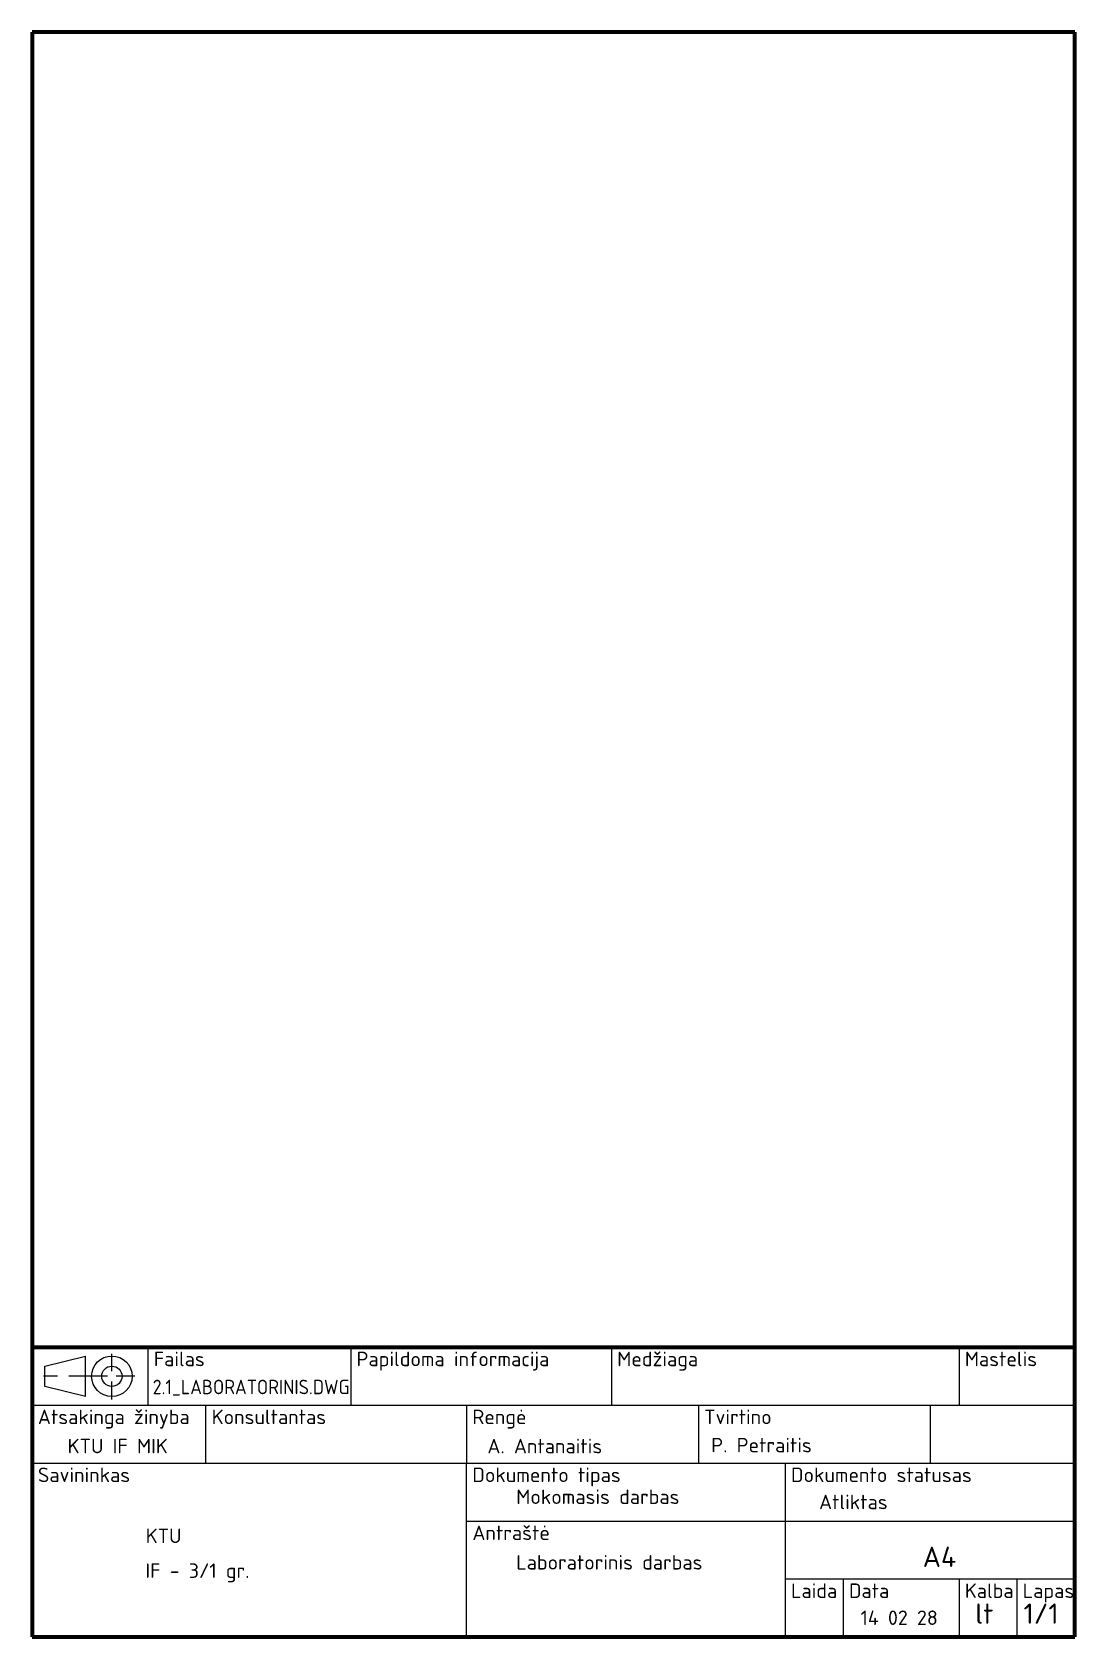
# Model space of a CAD drawing. Header units: millimetres. Extents: x 15 to 195, y 10 to 287.
import ezdxf

# ---------------------------------------------------------------- set-up
doc = ezdxf.new("R2010")
doc.units = ezdxf.units.MM
doc.layers.add('Lenteles_blokas', color=250, linetype='Continuous', lineweight=70)
doc.layers.add('Lenteles_tekstas', color=250, linetype='Continuous')
doc.styles.add('ACISOTS', font='isocpeur.ttf')
doc.styles.add('LTISOTS', font='isocpeur.ttf')

# ---------------------------------------------------------------- blocks, each defined once
blk = doc.blocks.new('A$C0A976301')
at = {"layer": 'Lenteles_blokas'}
for p, q in [((180, 277), (0, 277)), ((0, 277), (0, 0)), ((180, 0), (180, 277)), ((0, 50), (180, 50)), ((0, 0), (180, 0))]:
    blk.add_line(p, q, dxfattribs=at)
at = {"layer": 'Lenteles_blokas', "lineweight": -3}
for p, q in [((20, 50), (20, 40)), ((55, 50), (55, 40)), ((100, 50), (100, 40)), ((160, 50), (160, 40)), ((2.22, 46.73), (9.22, 48.48)), ((9.22, 41.48), (9.22, 48.48)), ((13.77, 45.89), (13.77, 48.87)), ((4.38, 44.98), (1.94, 44.98)), ((2.22, 43.23), (2.22, 46.73)), ((13, 44.98), (6.32, 44.98)), ((17.74, 44.98), (14.54, 44.98)), ((9.22, 41.48), (2.22, 43.23)), ((13.77, 40.99), (13.77, 44.09)), ((0, 40), (180, 40)), ((30, 30), (30, 40)), ((75, 40), (75, 30)), ((115, 40), (115, 30)), ((155, 40), (155, 30)), ((0, 30), (180, 30)), ((75, 0), (75, 30)), ((130, 30), (130, 0)), ((75, 20), (180, 20)), ((130, 10), (180, 10)), ((140, 10), (140, 0)), ((160, 10), (160, 0)), ((170, 10), (170, 0))]:
    blk.add_line(p, q, dxfattribs=at)
for radius in [3.5, 1.75]:
    blk.add_circle((13.77, 44.98), radius, dxfattribs=at)
at = {"style": 'LTISOTS'}
for s, p in [('A4', (153.73, 12.07)), ('lt', (162.79, 2.27)), ('1/1', (171.15, 2.27))]:
    blk.add_text(s, height=3.5, dxfattribs=at).set_placement(p)
at = {"layer": 'Lenteles_blokas', "lineweight": -3, "style": 'ACISOTS'}
for s, p in [('Failas', (21, 46.72)), ('Papildoma informacija', (56, 46.72)), ('Medžiaga', (101, 46.72)), ('Mastelis', (161, 46.72)), ('Atsakinga žinyba', (1, 36.72)), ('Konsultantas', (31, 36.72)), ('Rengė', (76, 36.72)), ('Tvirtino', (116, 36.72)), ('Savininkas', (1, 26.72)), ('Dokumento tipas', (76, 26.72)), ('Dokumento statusas', (131, 26.72)), ('Antraštė', (76, 16.72)), ('Laida', (131, 6.72)), ('Data', (141, 6.72)), ('Kalba', (161, 6.72)), ('Lapas', (171, 6.72))]:
    blk.add_text(s, height=2.5, dxfattribs=at).set_placement(p)
at = {"layer": 'Lenteles_blokas', "style": 'LTISOTS', "width": 0.9}
blk.add_text('2.1_LABORATORINIS.DWG', height=2.5, dxfattribs=at).set_placement((20.81, 41.89))
at = {"layer": 'Lenteles_tekstas', "style": 'LTISOTS'}
for s, p in [('KTU IF MIK', (6.13, 31.69)), ('A. Antanaitis', (78.59, 31.69)), ('P. Petraitis', (117.22, 31.86)), ('Atliktas', (135.84, 22.04)), ('KTU', (19.61, 16.2)), ('IF - 3/1 gr.', (19.56, 10.18)), ('14 02 28', (143.01, 2.06))]:
    blk.add_text(s, height=2.5, dxfattribs=at).set_placement(p)
at = {"layer": 'Lenteles_tekstas', "char_height": 2.5, "width": 39.0575, "attachment_point": 1, "style": 'LTISOTS'}
for s, insert in [('Mokomasis darbas', (83.57, 25.44)), ('Laboratorinis darbas', (83.57, 14.12))]:
    blk.add_mtext(s, dxfattribs=dict(at, insert=insert))

msp = doc.modelspace()

# ---------------------------------------------------------------- block references
msp.add_blockref('A$C0A976301', (15, 10))

doc.saveas('drawing.dxf')
